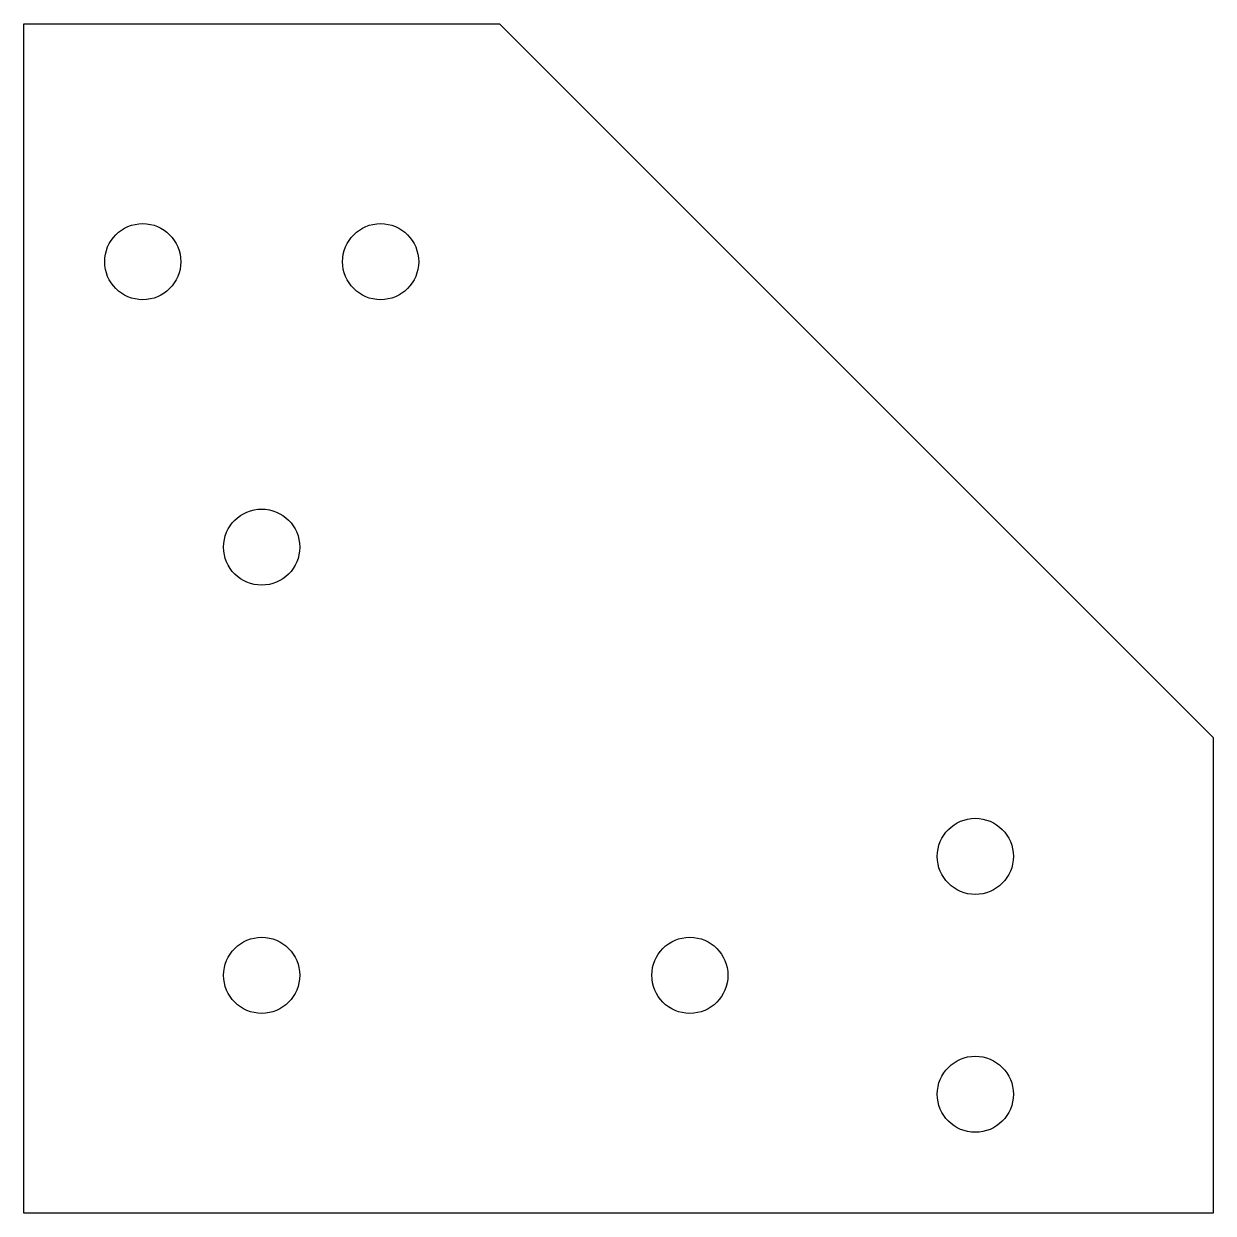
# Model space of a CAD drawing. Header units: millimetres. Extents: x -100 to -50, y -100 to -50.
import ezdxf

# ---------------------------------------------------------------- set-up
doc = ezdxf.new("R2010")
doc.units = ezdxf.units.MM

msp = doc.modelspace()

# ---------------------------------------------------------------- linework, layer by layer
at = {"color": 7, "linetype": 'Continuous', "lineweight": 25}
for p, q in [((-100, -50), (-80, -50)), ((-100, -100), (-100, -50)), ((-80, -50), (-50, -80)), ((-50, -80), (-50, -100)), ((-50, -100), (-100, -100))]:
    msp.add_line(p, q, dxfattribs=at)
for centre in [(-95, -60), (-85, -60), (-90, -72), (-60, -85), (-90, -90), (-72, -90), (-60, -95)]:
    msp.add_circle(centre, 1.6, dxfattribs=at)

doc.saveas('drawing.dxf')
